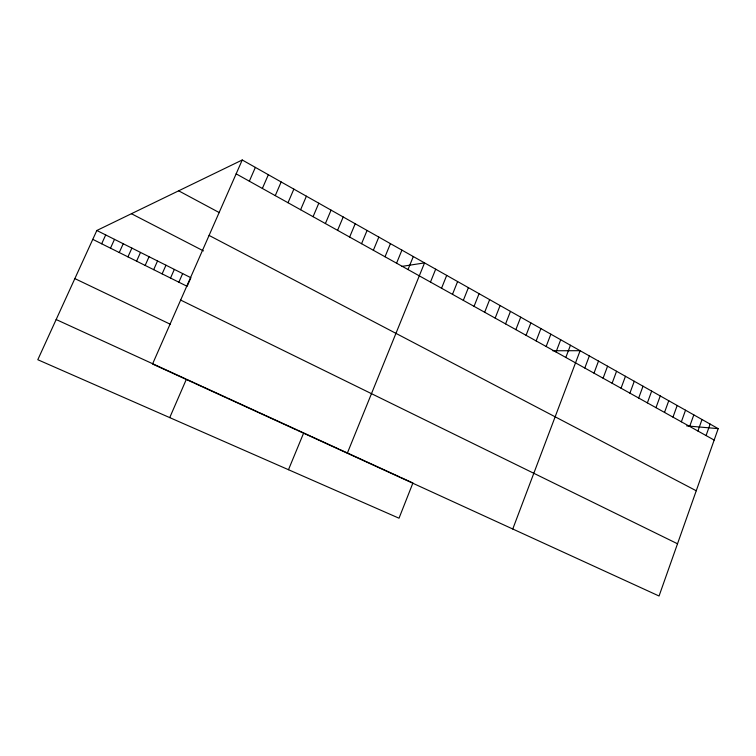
<?xml version="1.0" encoding="UTF-8"?>
<svg xmlns="http://www.w3.org/2000/svg" width="756" height="756" viewBox="0 0 756 756"><rect width="100%" height="100%" fill="white"/><g stroke="black" fill="none" stroke-linecap="round" stroke-linejoin="round"><path stroke-width="1.13" d="M718.2 428.643L659.052 596.011L152.542 364.023L242.241 159.989L718.2 428.643L686.694 425.893M706.066 435.569L710.139 424.088M697.911 431.024L702.012 419.504M689.67 426.431L693.81 414.874M672.982 417.132L677.178 405.481M681.364 421.81L685.531 410.196M664.515 412.426L668.758 400.727M655.981 407.673L660.253 395.927M638.678 398.034L643.016 386.203M647.372 402.872L651.672 391.088M629.899 393.148L634.275 381.27M621.045 388.215L625.458 376.29M612.114 383.235L616.556 371.272M603.09 378.217L607.578 366.197M584.794 368.021L589.359 355.915M593.989 373.143L598.506 361.075M512.766 529.002L580.117 350.699L552.731 350.765M565.828 357.456L570.459 345.246M556.029 352.003L560.706 339.746M546.144 346.494L550.859 334.18M536.155 340.928L540.909 328.567M526.063 335.314L530.863 322.897M515.866 329.635L520.714 317.17M505.575 323.899L510.461 311.387M495.171 318.106L500.103 305.537M484.672 312.256L489.642 299.631M474.05 306.35L479.077 293.668M463.324 300.378L468.399 287.639M452.494 294.339L457.607 281.553M441.542 288.244L446.701 275.392M430.476 282.073L435.683 269.174M347.306 453.231L424.551 262.89L401.767 266.414M407.994 269.552L413.305 256.539M396.569 263.192L401.927 250.123M385.031 256.766L390.436 243.64M373.36 250.264L378.822 237.082M288.48 469.712L303.685 432.933L310.839 436.212M361.566 243.697L367.076 230.448M349.641 237.053L355.207 223.748M337.582 230.344L343.205 216.981M325.392 223.549L331.071 210.13M313.069 216.689L318.805 203.203M300.605 209.743L306.397 196.201M288.008 202.731L293.857 189.123M169.731 417.614L186.401 379.2L193.574 382.479M275.26 195.634L281.175 181.96M262.37 188.452L268.342 174.721M249.338 181.194L255.367 167.397M178.851 282.196L182.65 273.577M162.124 273.87L165.97 265.205M170.516 278.047L174.343 269.41M153.676 269.665L157.541 260.971M145.161 265.422L149.055 256.709M136.59 261.16L140.512 252.419M119.25 252.532L123.228 243.744M127.953 256.86L131.894 248.1M110.489 248.176L114.496 239.359M101.673 243.782L105.698 234.936M242.241 159.989L96.834 230.486L37.8 359.724L399.017 518.21L412.918 482.98L400.784 477.414M56.161 319.533L185.362 378.718M194.594 382.952L201.72 386.212M202.74 386.685L226.828 397.722M227.821 398.176L258.193 412.086M259.157 412.53L264.94 415.176M265.904 415.62L281.166 422.613M282.111 423.048L296.229 429.512M297.297 430.003L302.617 432.441M311.85 436.675L339 449.111M339.992 449.565L365.498 461.245M366.471 461.699L399.848 476.989M74.853 278.605L170.431 324.305M180.656 300.066L677.508 543.772M92.78 239.359L187.129 286.316L190.909 277.726L96.834 230.486M131.431 213.721L203.449 250.897M209.081 235.418L696.248 490.767M178.662 190.824L219.353 212.644M236.155 173.852L714.155 440.068"/></g></svg>
